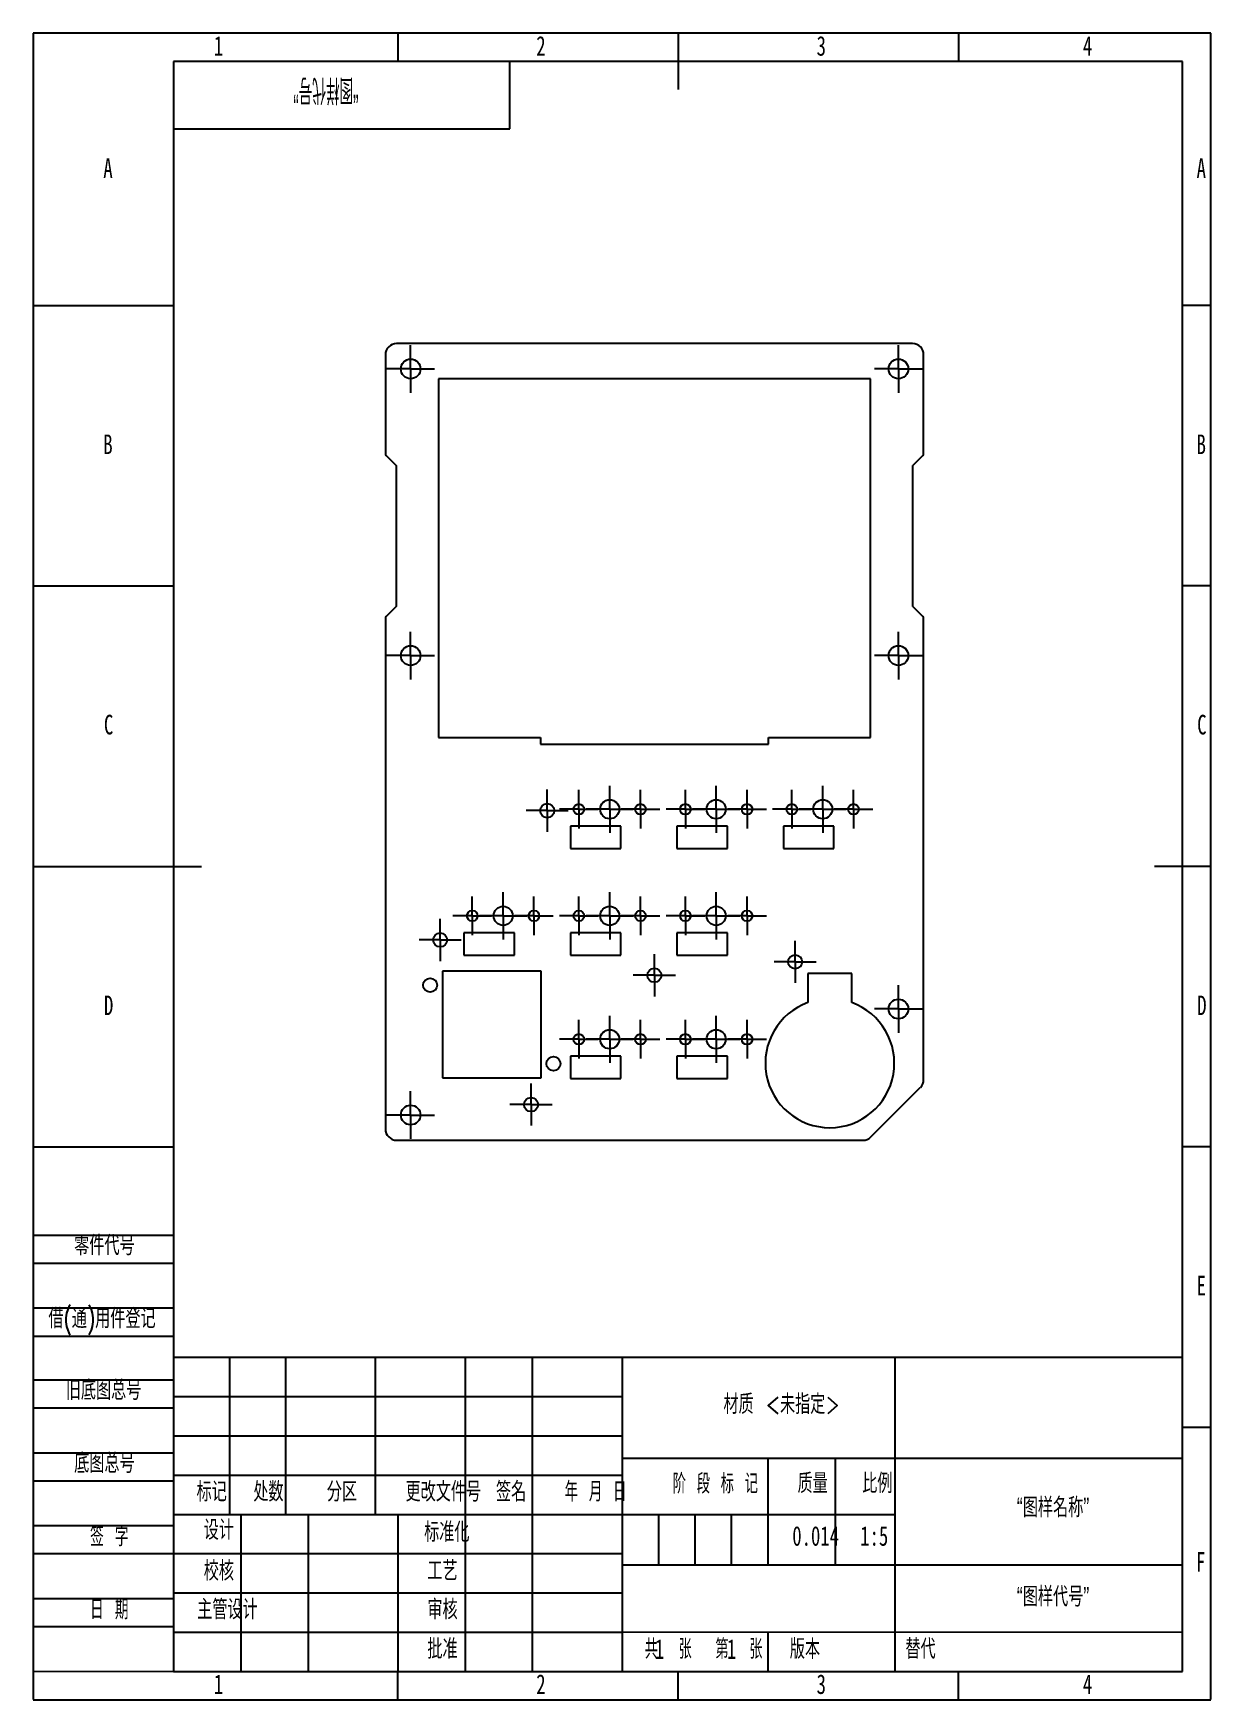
# Model space of a CAD drawing. Header units: millimetres. Extents: x 0 to 210, y 0 to 297.
import ezdxf

# ---------------------------------------------------------------- set-up
doc = ezdxf.new("R2010")
doc.units = ezdxf.units.MM
doc.layers.add('图框', color=7, linetype='Continuous')
doc.layers.add('尺寸', color=7, linetype='Continuous')
doc.styles.add('SLDTEXTSTYLE0', font='TXT', dxfattribs={"width": 0.7, "bigfont": 'bigfont'})
doc.styles.add('SLDTEXTSTYLE1', font='TXT', dxfattribs={"width": 0.62, "bigfont": 'bigfont'})
doc.styles.add('SLDTEXTSTYLE2', font='TXT', dxfattribs={"width": 0.614286, "bigfont": 'bigfont'})
doc.styles.add('SLDTEXTSTYLE3', font='TXT', dxfattribs={"width": 0.6, "bigfont": 'bigfont'})
doc.styles.add('SLDTEXTSTYLE4', font='TXT', dxfattribs={"width": 0.633333, "bigfont": 'bigfont'})
doc.styles.add('SLDTEXTSTYLE5', font='TXT', dxfattribs={"width": 0.7})
doc.styles.add('SLDTEXTSTYLE6', font='TXT', dxfattribs={"width": 0.49, "bigfont": 'bigfont'})

# ---------------------------------------------------------------- blocks, each defined once
blk = doc.blocks.new('SW_CENTERMARKSYMBOL_0')
at = {"layer": '尺寸', "color": 0}
for p, q in [((0, 2.5), (0, 3.45)), ((-2.5, 0), (-3.45, 0)), ((0, 0), (-2.5, 0)), ((0, 0), (0, 2.5)), ((0, 0), (0, -2.5)), ((0, 0), (2.5, 0)), ((2.5, 0), (3.45, 0)), ((0, -2.5), (0, -3.45))]:
    blk.add_line(p, q, dxfattribs=at)
blk = doc.blocks.new('SW_CENTERMARKSYMBOL_1')
at = {"layer": '尺寸', "color": 0}
for p, q in [((0, 2.5), (0, 4.2)), ((-2.5, 0), (-4.2, 0)), ((0, 0), (-2.5, 0)), ((0, 0), (0, 2.5)), ((0, 0), (0, -2.5)), ((0, 0), (2.5, 0)), ((2.5, 0), (4.2, 0)), ((0, -2.5), (0, -4.2))]:
    blk.add_line(p, q, dxfattribs=at)
blk = doc.blocks.new('SW_CENTERMARKSYMBOL_2')
at = {"layer": '尺寸', "color": 0}
for p, q in [((0, 2.5), (0, 3.45)), ((-2.5, 0), (-3.45, 0)), ((0, 0), (-2.5, 0)), ((0, 0), (0, 2.5)), ((0, 0), (0, -2.5)), ((0, 0), (2.5, 0)), ((2.5, 0), (3.45, 0)), ((0, -2.5), (0, -3.45))]:
    blk.add_line(p, q, dxfattribs=at)
blk = doc.blocks.new('SW_CENTERMARKSYMBOL_3')
at = {"layer": '尺寸', "color": 0}
for p, q in [((0, 2.5), (0, 3.45)), ((-2.5, 0), (-3.45, 0)), ((0, 0), (-2.5, 0)), ((0, 0), (0, 2.5)), ((0, 0), (0, -2.5)), ((0, 0), (2.5, 0)), ((2.5, 0), (3.45, 0)), ((0, -2.5), (0, -3.45))]:
    blk.add_line(p, q, dxfattribs=at)
blk = doc.blocks.new('SW_CENTERMARKSYMBOL_4')
at = {"layer": '尺寸', "color": 0}
for p, q in [((0, 2.5), (0, 4.2)), ((-2.5, 0), (-4.2, 0)), ((0, 0), (-2.5, 0)), ((0, 0), (0, 2.5)), ((0, 0), (0, -2.5)), ((0, 0), (2.5, 0)), ((2.5, 0), (4.2, 0)), ((0, -2.5), (0, -4.2))]:
    blk.add_line(p, q, dxfattribs=at)
blk = doc.blocks.new('SW_CENTERMARKSYMBOL_5')
at = {"layer": '尺寸', "color": 0}
for p, q in [((0, 2.5), (0, 3.45)), ((-2.5, 0), (-3.45, 0)), ((0, 0), (-2.5, 0)), ((0, 0), (0, 2.5)), ((0, 0), (0, -2.5)), ((0, 0), (2.5, 0)), ((2.5, 0), (3.45, 0)), ((0, -2.5), (0, -3.45))]:
    blk.add_line(p, q, dxfattribs=at)
blk = doc.blocks.new('SW_CENTERMARKSYMBOL_6')
at = {"layer": '尺寸', "color": 0}
for p, q in [((0, 2.5), (0, 3.45)), ((-2.5, 0), (-3.45, 0)), ((0, 0), (-2.5, 0)), ((0, 0), (0, 2.5)), ((0, 0), (0, -2.5)), ((0, 0), (2.5, 0)), ((2.5, 0), (3.45, 0)), ((0, -2.5), (0, -3.45))]:
    blk.add_line(p, q, dxfattribs=at)
blk = doc.blocks.new('SW_CENTERMARKSYMBOL_7')
at = {"layer": '尺寸', "color": 0}
for p, q in [((0, 2.5), (0, 4.2)), ((-2.5, 0), (-4.2, 0)), ((0, 0), (-2.5, 0)), ((0, 0), (0, 2.5)), ((0, 0), (0, -2.5)), ((0, 0), (2.5, 0)), ((2.5, 0), (4.2, 0)), ((0, -2.5), (0, -4.2))]:
    blk.add_line(p, q, dxfattribs=at)
blk = doc.blocks.new('SW_CENTERMARKSYMBOL_8')
at = {"layer": '尺寸', "color": 0}
for p, q in [((0, 2.5), (0, 3.45)), ((-2.5, 0), (-3.45, 0)), ((0, 0), (-2.5, 0)), ((0, 0), (0, 2.5)), ((0, 0), (0, -2.5)), ((0, 0), (2.5, 0)), ((2.5, 0), (3.45, 0)), ((0, -2.5), (0, -3.45))]:
    blk.add_line(p, q, dxfattribs=at)
blk = doc.blocks.new('SW_CENTERMARKSYMBOL_9')
at = {"layer": '尺寸', "color": 0}
for p, q in [((0, 2.5), (0, 3.45)), ((-2.5, 0), (-3.45, 0)), ((0, 0), (-2.5, 0)), ((0, 0), (0, 2.5)), ((0, 0), (0, -2.5)), ((0, 0), (2.5, 0)), ((2.5, 0), (3.45, 0)), ((0, -2.5), (0, -3.45))]:
    blk.add_line(p, q, dxfattribs=at)
blk = doc.blocks.new('SW_CENTERMARKSYMBOL_10')
at = {"layer": '尺寸', "color": 0}
for p, q in [((0, 2.5), (0, 4.2)), ((-2.5, 0), (-4.2, 0)), ((0, 0), (-2.5, 0)), ((0, 0), (0, 2.5)), ((0, 0), (0, -2.5)), ((0, 0), (2.5, 0)), ((2.5, 0), (4.2, 0)), ((0, -2.5), (0, -4.2))]:
    blk.add_line(p, q, dxfattribs=at)
blk = doc.blocks.new('SW_CENTERMARKSYMBOL_11')
at = {"layer": '尺寸', "color": 0}
for p, q in [((0, 2.5), (0, 3.45)), ((-2.5, 0), (-3.45, 0)), ((0, 0), (-2.5, 0)), ((0, 0), (0, 2.5)), ((0, 0), (0, -2.5)), ((0, 0), (2.5, 0)), ((2.5, 0), (3.45, 0)), ((0, -2.5), (0, -3.45))]:
    blk.add_line(p, q, dxfattribs=at)
blk = doc.blocks.new('SW_CENTERMARKSYMBOL_12')
at = {"layer": '尺寸', "color": 0}
for p, q in [((0, 2.5), (0, 3.45)), ((-2.5, 0), (-3.45, 0)), ((0, 0), (-2.5, 0)), ((0, 0), (0, 2.5)), ((0, 0), (0, -2.5)), ((0, 0), (2.5, 0)), ((2.5, 0), (3.45, 0)), ((0, -2.5), (0, -3.45))]:
    blk.add_line(p, q, dxfattribs=at)
blk = doc.blocks.new('SW_CENTERMARKSYMBOL_13')
at = {"layer": '尺寸', "color": 0}
for p, q in [((0, 2.5), (0, 4.2)), ((-2.5, 0), (-4.2, 0)), ((0, 0), (-2.5, 0)), ((0, 0), (0, 2.5)), ((0, 0), (0, -2.5)), ((0, 0), (2.5, 0)), ((2.5, 0), (4.2, 0)), ((0, -2.5), (0, -4.2))]:
    blk.add_line(p, q, dxfattribs=at)
blk = doc.blocks.new('SW_CENTERMARKSYMBOL_14')
at = {"layer": '尺寸', "color": 0}
for p, q in [((0, 2.5), (0, 3.45)), ((-2.5, 0), (-3.45, 0)), ((0, 0), (-2.5, 0)), ((0, 0), (0, 2.5)), ((0, 0), (0, -2.5)), ((0, 0), (2.5, 0)), ((2.5, 0), (3.45, 0)), ((0, -2.5), (0, -3.45))]:
    blk.add_line(p, q, dxfattribs=at)
blk = doc.blocks.new('SW_CENTERMARKSYMBOL_15')
at = {"layer": '尺寸', "color": 0}
for p, q in [((0, 2.5), (0, 3.45)), ((-2.5, 0), (-3.45, 0)), ((0, 0), (-2.5, 0)), ((0, 0), (0, 2.5)), ((0, 0), (0, -2.5)), ((0, 0), (2.5, 0)), ((2.5, 0), (3.45, 0)), ((0, -2.5), (0, -3.45))]:
    blk.add_line(p, q, dxfattribs=at)
blk = doc.blocks.new('SW_CENTERMARKSYMBOL_16')
at = {"layer": '尺寸', "color": 0}
for p, q in [((0, 2.5), (0, 4.2)), ((-2.5, 0), (-4.2, 0)), ((0, 0), (-2.5, 0)), ((0, 0), (0, 2.5)), ((0, 0), (0, -2.5)), ((0, 0), (2.5, 0)), ((2.5, 0), (4.2, 0)), ((0, -2.5), (0, -4.2))]:
    blk.add_line(p, q, dxfattribs=at)
blk = doc.blocks.new('SW_CENTERMARKSYMBOL_17')
at = {"layer": '尺寸', "color": 0}
for p, q in [((0, 2.5), (0, 3.45)), ((-2.5, 0), (-3.45, 0)), ((0, 0), (-2.5, 0)), ((0, 0), (0, 2.5)), ((0, 0), (0, -2.5)), ((0, 0), (2.5, 0)), ((2.5, 0), (3.45, 0)), ((0, -2.5), (0, -3.45))]:
    blk.add_line(p, q, dxfattribs=at)
blk = doc.blocks.new('SW_CENTERMARKSYMBOL_18')
at = {"layer": '尺寸', "color": 0}
for p, q in [((0, 2.5), (0, 3.45)), ((-2.5, 0), (-3.45, 0)), ((0, 0), (-2.5, 0)), ((0, 0), (0, 2.5)), ((0, 0), (0, -2.5)), ((0, 0), (2.5, 0)), ((2.5, 0), (3.45, 0)), ((0, -2.5), (0, -3.45))]:
    blk.add_line(p, q, dxfattribs=at)
blk = doc.blocks.new('SW_CENTERMARKSYMBOL_19')
at = {"layer": '尺寸', "color": 0}
for p, q in [((0, 2.5), (0, 4.2)), ((-2.5, 0), (-4.2, 0)), ((0, 0), (-2.5, 0)), ((0, 0), (0, 2.5)), ((0, 0), (0, -2.5)), ((0, 0), (2.5, 0)), ((2.5, 0), (4.2, 0)), ((0, -2.5), (0, -4.2))]:
    blk.add_line(p, q, dxfattribs=at)
blk = doc.blocks.new('SW_CENTERMARKSYMBOL_20')
at = {"layer": '尺寸', "color": 0}
for p, q in [((0, 2.5), (0, 3.45)), ((-2.5, 0), (-3.45, 0)), ((0, 0), (-2.5, 0)), ((0, 0), (0, 2.5)), ((0, 0), (0, -2.5)), ((0, 0), (2.5, 0)), ((2.5, 0), (3.45, 0)), ((0, -2.5), (0, -3.45))]:
    blk.add_line(p, q, dxfattribs=at)
blk = doc.blocks.new('SW_CENTERMARKSYMBOL_21')
at = {"layer": '尺寸', "color": 0}
for p, q in [((0, 2.5), (0, 3.45)), ((-2.5, 0), (-3.45, 0)), ((0, 0), (-2.5, 0)), ((0, 0), (0, 2.5)), ((0, 0), (0, -2.5)), ((0, 0), (2.5, 0)), ((2.5, 0), (3.45, 0)), ((0, -2.5), (0, -3.45))]:
    blk.add_line(p, q, dxfattribs=at)
blk = doc.blocks.new('SW_CENTERMARKSYMBOL_22')
at = {"layer": '尺寸', "color": 0}
for p, q in [((0, 2.5), (0, 4.2)), ((-2.5, 0), (-4.2, 0)), ((0, 0), (-2.5, 0)), ((0, 0), (0, 2.5)), ((0, 0), (0, -2.5)), ((0, 0), (2.5, 0)), ((2.5, 0), (4.2, 0)), ((0, -2.5), (0, -4.2))]:
    blk.add_line(p, q, dxfattribs=at)
blk = doc.blocks.new('SW_CENTERMARKSYMBOL_23')
at = {"layer": '尺寸', "color": 0}
for p, q in [((0, 2.5), (0, 3.45)), ((-2.5, 0), (-3.45, 0)), ((0, 0), (-2.5, 0)), ((0, 0), (0, 2.5)), ((0, 0), (0, -2.5)), ((0, 0), (2.5, 0)), ((2.5, 0), (3.45, 0)), ((0, -2.5), (0, -3.45))]:
    blk.add_line(p, q, dxfattribs=at)
blk = doc.blocks.new('SW_CENTERMARKSYMBOL_24')
at = {"layer": '尺寸', "color": 0}
for p, q in [((0, 2.5), (0, 3.75)), ((-2.5, 0), (-3.75, 0)), ((0, 0), (-2.5, 0)), ((0, 0), (0, 2.5)), ((0, 0), (0, -2.5)), ((0, 0), (2.5, 0)), ((2.5, 0), (3.75, 0)), ((0, -2.5), (0, -3.75))]:
    blk.add_line(p, q, dxfattribs=at)
blk = doc.blocks.new('SW_CENTERMARKSYMBOL_25')
at = {"layer": '尺寸', "color": 0}
for p, q in [((0, 2.5), (0, 3.75)), ((-2.5, 0), (-3.75, 0)), ((0, 0), (-2.5, 0)), ((0, 0), (0, 2.5)), ((0, 0), (0, -2.5)), ((0, 0), (2.5, 0)), ((2.5, 0), (3.75, 0)), ((0, -2.5), (0, -3.75))]:
    blk.add_line(p, q, dxfattribs=at)
blk = doc.blocks.new('SW_CENTERMARKSYMBOL_26')
at = {"layer": '尺寸', "color": 0}
for p, q in [((0, 2.5), (0, 3.75)), ((-2.5, 0), (-3.75, 0)), ((0, 0), (-2.5, 0)), ((0, 0), (0, 2.5)), ((0, 0), (0, -2.5)), ((0, 0), (2.5, 0)), ((2.5, 0), (3.75, 0)), ((0, -2.5), (0, -3.75))]:
    blk.add_line(p, q, dxfattribs=at)
blk = doc.blocks.new('SW_CENTERMARKSYMBOL_27')
at = {"layer": '尺寸', "color": 0}
for p, q in [((0, 2.5), (0, 3.75)), ((-2.5, 0), (-3.75, 0)), ((0, 0), (-2.5, 0)), ((0, 0), (0, 2.5)), ((0, 0), (0, -2.5)), ((0, 0), (2.5, 0)), ((2.5, 0), (3.75, 0)), ((0, -2.5), (0, -3.75))]:
    blk.add_line(p, q, dxfattribs=at)
blk = doc.blocks.new('SW_CENTERMARKSYMBOL_28')
at = {"layer": '尺寸', "color": 0}
for p, q in [((0, 2.5), (0, 3.75)), ((-2.5, 0), (-3.75, 0)), ((0, 0), (-2.5, 0)), ((0, 0), (0, 2.5)), ((0, 0), (0, -2.5)), ((0, 0), (2.5, 0)), ((2.5, 0), (3.75, 0)), ((0, -2.5), (0, -3.75))]:
    blk.add_line(p, q, dxfattribs=at)
blk = doc.blocks.new('SW_CENTERMARKSYMBOL_29')
at = {"layer": '尺寸', "color": 0}
for p, q in [((0, 2.5), (0, 4.25)), ((-2.5, 0), (-4.25, 0)), ((0, 0), (-2.5, 0)), ((0, 0), (0, 2.5)), ((0, 0), (0, -2.5)), ((0, 0), (2.5, 0)), ((2.5, 0), (4.25, 0)), ((0, -2.5), (0, -4.25))]:
    blk.add_line(p, q, dxfattribs=at)
blk = doc.blocks.new('SW_CENTERMARKSYMBOL_30')
at = {"layer": '尺寸', "color": 0}
for p, q in [((0, 2.5), (0, 4.25)), ((-2.5, 0), (-4.25, 0)), ((0, 0), (-2.5, 0)), ((0, 0), (0, 2.5)), ((0, 0), (0, -2.5)), ((0, 0), (2.5, 0)), ((2.5, 0), (4.25, 0)), ((0, -2.5), (0, -4.25))]:
    blk.add_line(p, q, dxfattribs=at)
blk = doc.blocks.new('SW_CENTERMARKSYMBOL_31')
at = {"layer": '尺寸', "color": 0}
for p, q in [((0, 2.5), (0, 4.25)), ((-2.5, 0), (-4.25, 0)), ((0, 0), (-2.5, 0)), ((0, 0), (0, 2.5)), ((0, 0), (0, -2.5)), ((0, 0), (2.5, 0)), ((2.5, 0), (4.25, 0)), ((0, -2.5), (0, -4.25))]:
    blk.add_line(p, q, dxfattribs=at)
blk = doc.blocks.new('SW_CENTERMARKSYMBOL_32')
at = {"layer": '尺寸', "color": 0}
for p, q in [((0, 2.5), (0, 4.25)), ((-2.5, 0), (-4.25, 0)), ((0, 0), (-2.5, 0)), ((0, 0), (0, 2.5)), ((0, 0), (0, -2.5)), ((0, 0), (2.5, 0)), ((2.5, 0), (4.25, 0)), ((0, -2.5), (0, -4.25))]:
    blk.add_line(p, q, dxfattribs=at)
blk = doc.blocks.new('SW_CENTERMARKSYMBOL_33')
at = {"layer": '尺寸', "color": 0}
for p, q in [((0, 2.5), (0, 4.25)), ((-2.5, 0), (-4.25, 0)), ((0, 0), (-2.5, 0)), ((0, 0), (0, 2.5)), ((0, 0), (0, -2.5)), ((0, 0), (2.5, 0)), ((2.5, 0), (4.25, 0)), ((0, -2.5), (0, -4.25))]:
    blk.add_line(p, q, dxfattribs=at)
blk = doc.blocks.new('SW_CENTERMARKSYMBOL_34')
at = {"layer": '尺寸', "color": 0}
for p, q in [((0, 2.5), (0, 4.25)), ((-2.5, 0), (-4.25, 0)), ((0, 0), (-2.5, 0)), ((0, 0), (0, 2.5)), ((0, 0), (0, -2.5)), ((0, 0), (2.5, 0)), ((2.5, 0), (4.25, 0)), ((0, -2.5), (0, -4.25))]:
    blk.add_line(p, q, dxfattribs=at)

msp = doc.modelspace()

# ---------------------------------------------------------------- linework, layer by layer
at = {"color": 7, "linetype": 'Continuous', "lineweight": 25}
for p, q in [((156.8, 241.69), (64.8, 241.69)), ((62.8, 239.69), (62.8, 222.1)), ((158.8, 222.1), (158.8, 239.69)), ((149.35, 235.39), (72.25, 235.39)), ((72.25, 235.39), (72.25, 171.49)), ((149.35, 171.49), (149.35, 235.39)), ((62.94, 221.75), (64.65, 220.04)), ((156.94, 220.04), (158.65, 221.75)), ((64.8, 195.1), (64.8, 219.69)), ((156.8, 219.69), (156.8, 195.1)), ((64.65, 194.75), (62.94, 193.04)), ((158.65, 193.04), (156.94, 194.75)), ((62.8, 192.69), (62.8, 101.69)), ((158.8, 110.52), (158.8, 192.69)), ((72.25, 171.49), (90.45, 171.49)), ((90.45, 171.49), (90.45, 170.29)), ((90.45, 170.29), (131.15, 170.29)), ((131.15, 170.29), (131.15, 171.49)), ((131.15, 171.49), (149.35, 171.49)), ((104.8, 155.69), (95.8, 155.69)), ((95.8, 155.69), (95.8, 151.69)), ((104.8, 151.69), (104.8, 155.69)), ((123.8, 155.69), (114.8, 155.69)), ((114.8, 155.69), (114.8, 151.69)), ((123.8, 151.69), (123.8, 155.69)), ((142.8, 155.69), (133.8, 155.69)), ((133.8, 155.69), (133.8, 151.69)), ((142.8, 151.69), (142.8, 155.69)), ((95.8, 151.69), (104.8, 151.69)), ((114.8, 151.69), (123.8, 151.69)), ((133.8, 151.69), (142.8, 151.69)), ((85.8, 136.69), (76.8, 136.69)), ((76.8, 136.69), (76.8, 132.69)), ((85.8, 132.69), (85.8, 136.69)), ((104.8, 136.69), (95.8, 136.69)), ((95.8, 136.69), (95.8, 132.69)), ((104.8, 132.69), (104.8, 136.69)), ((123.8, 136.69), (114.8, 136.69)), ((114.8, 136.69), (114.8, 132.69)), ((123.8, 132.69), (123.8, 136.69)), ((76.8, 132.69), (85.8, 132.69)), ((95.8, 132.69), (104.8, 132.69)), ((114.8, 132.69), (123.8, 132.69)), ((90.57, 129.84), (72.97, 129.84)), ((72.97, 129.84), (72.97, 110.84)), ((90.57, 110.84), (90.57, 129.84)), ((138.17, 129.43), (138.17, 124.25)), ((145.97, 129.43), (138.17, 129.43)), ((145.97, 124.25), (145.97, 129.43)), ((104.8, 114.69), (95.8, 114.69)), ((95.8, 114.69), (95.8, 110.69)), ((104.8, 110.69), (104.8, 114.69)), ((123.8, 114.69), (114.8, 114.69)), ((114.8, 114.69), (114.8, 110.69)), ((123.8, 110.69), (123.8, 114.69)), ((72.97, 110.84), (90.57, 110.84)), ((95.8, 110.69), (104.8, 110.69)), ((114.8, 110.69), (123.8, 110.69)), ((149.38, 100.28), (158.21, 109.11)), ((64.8, 99.69), (147.97, 99.69))]:
    msp.add_line(p, q, dxfattribs=at)
for centre, radius in [((67.3, 237.19), 1.75), ((154.3, 237.19), 1.75), ((67.3, 186.09), 1.75), ((154.3, 186.09), 1.75), ((91.67, 158.44), 1.25), ((97.3, 158.69), 0.95), ((102.8, 158.69), 1.7), ((108.3, 158.69), 0.95), ((116.3, 158.69), 0.95), ((121.8, 158.69), 1.7), ((127.3, 158.69), 0.95), ((135.3, 158.69), 0.95), ((140.8, 158.69), 1.7), ((146.3, 158.69), 0.95), ((78.3, 139.69), 0.95), ((83.8, 139.69), 1.7), ((89.3, 139.69), 0.95), ((97.3, 139.69), 0.95), ((102.8, 139.69), 1.7), ((108.3, 139.69), 0.95), ((116.3, 139.69), 0.95), ((121.8, 139.69), 1.7), ((127.3, 139.69), 0.95), ((72.57, 135.39), 1.25), ((135.87, 131.49), 1.25), ((70.77, 127.34), 1.25), ((110.77, 129.09), 1.25), ((154.3, 123.09), 1.75), ((102.8, 117.69), 1.7), ((121.8, 117.69), 1.7), ((97.3, 117.69), 0.95), ((108.3, 117.69), 0.95), ((116.3, 117.69), 0.95), ((127.3, 117.69), 0.95), ((92.77, 113.34), 1.25), ((88.77, 106.04), 1.25), ((67.3, 104.19), 1.75)]:
    msp.add_circle(centre, radius, dxfattribs=at)
for centre, radius, start, end in [((64.8, 239.69), 2, 90, 180), ((156.8, 239.69), 2, 0, 90), ((63.3, 222.1), 0.5, 180, 225), ((64.3, 219.69), 0.5, 0, 45), ((157.3, 219.69), 0.5, 135, 180), ((158.3, 222.1), 0.5, 315, 0), ((64.3, 195.1), 0.5, 315, 0), ((157.3, 195.1), 0.5, 180, 225), ((63.3, 192.69), 0.5, 135, 180), ((158.3, 192.69), 0.5, 0, 45), ((142.07, 113.43), 11.5, 109.8239, 70.1761), ((156.8, 110.52), 2, 315, 0), ((64.8, 101.69), 2, 180, 270), ((147.97, 101.69), 2, 270, 315)]:
    msp.add_arc(centre, radius, start, end, dxfattribs=at)
at = {"layer": '图框'}
for p, q in [((210, 297), (0, 297)), ((0, 297), (0, 0)), ((65, 297), (65, 292)), ((165, 297), (165, 292)), ((210, 0), (210, 297)), ((0, 248.5), (25, 248.5)), ((210, 248.5), (205, 248.5)), ((0, 198.5), (25, 198.5)), ((210, 198.5), (205, 198.5)), ((0, 98.5), (25, 98.5)), ((210, 98.5), (205, 98.5)), ((0, 82.79), (25, 82.79)), ((0, 77.79), (25, 77.79)), ((0, 69.79), (25, 69.79)), ((0, 64.79), (25, 64.79)), ((25.01, 61.02), (25, 5.02)), ((0, 57), (25, 57)), ((25, 54), (105, 54)), ((0, 52), (25, 52)), ((210, 48.5), (205, 48.5)), ((25, 47), (105, 47)), ((0, 44), (25, 44)), ((0, 39), (25, 39)), ((111.5, 33), (111.5, 24)), ((118, 33), (118, 24)), ((124.5, 33), (124.5, 24)), ((0, 31), (25, 31)), ((0, 26), (25, 26)), ((0, 18), (25, 18)), ((0, 13), (25, 13)), ((0, 5.03), (25, 5.02)), ((65, -0.03), (65, 4.97)), ((153.69, 5), (153.69, 4.99)), ((165, -0.03), (165, 4.98)), ((0, -0.03), (210, -0.03))]:
    msp.add_line(p, q, dxfattribs=at)
at = {"layer": '图框', "lineweight": 25}
for p, q in [((115, 297), (115, 287)), ((205, 292), (25, 292)), ((25, 292), (25, 5)), ((85, 280), (85, 292)), ((205, 4.97), (205, 292)), ((25, 280), (85, 280)), ((0, 148.5), (30, 148.5)), ((210, 148.5), (200, 148.5)), ((25, 61), (205, 61)), ((35, 61), (35, 33)), ((45, 61), (45, 33)), ((61, 61), (61, 33)), ((77, 61), (77, 5)), ((89, 61), (89, 5)), ((105, 61), (105, 5)), ((153.69, 60.99), (153.69, 5)), ((105, 43), (205, 43)), ((131, 43), (131, 24)), ((143, 43), (143, 24)), ((25, 40), (105, 40)), ((25, 33), (105, 33)), ((37, 33), (37, 5)), ((49, 33), (49, 5)), ((65, 32.97), (65, 4.97)), ((105.01, 32.99), (153.69, 32.99)), ((25, 26), (105, 26)), ((105, 24), (205, 24)), ((25, 19), (105, 19)), ((25, 12.02), (105, 12.02)), ((105, 12.02), (205, 12.05)), ((131, 12.03), (131, 4.99)), ((25, 5.02), (205, 4.97)), ((115, -0.03), (115, 5))]:
    msp.add_line(p, q, dxfattribs=at)

# ---------------------------------------------------------------- block references
at = {"layer": '尺寸'}
for name, p in [('SW_CENTERMARKSYMBOL_32', (67.3, 237.19)), ('SW_CENTERMARKSYMBOL_31', (154.3, 237.19)), ('SW_CENTERMARKSYMBOL_33', (67.3, 186.09)), ('SW_CENTERMARKSYMBOL_30', (154.3, 186.09)), ('SW_CENTERMARKSYMBOL_28', (91.67, 158.44)), ('SW_CENTERMARKSYMBOL_9', (97.3, 158.69)), ('SW_CENTERMARKSYMBOL_10', (102.8, 158.69)), ('SW_CENTERMARKSYMBOL_11', (108.3, 158.69)), ('SW_CENTERMARKSYMBOL_18', (116.3, 158.69)), ('SW_CENTERMARKSYMBOL_19', (121.8, 158.69)), ('SW_CENTERMARKSYMBOL_20', (127.3, 158.69)), ('SW_CENTERMARKSYMBOL_21', (135.3, 158.69)), ('SW_CENTERMARKSYMBOL_22', (140.8, 158.69)), ('SW_CENTERMARKSYMBOL_23', (146.3, 158.69)), ('SW_CENTERMARKSYMBOL_6', (78.3, 139.69)), ('SW_CENTERMARKSYMBOL_7', (83.8, 139.69)), ('SW_CENTERMARKSYMBOL_8', (89.3, 139.69)), ('SW_CENTERMARKSYMBOL_0', (97.3, 139.69)), ('SW_CENTERMARKSYMBOL_1', (102.8, 139.69)), ('SW_CENTERMARKSYMBOL_2', (108.3, 139.69)), ('SW_CENTERMARKSYMBOL_3', (116.3, 139.69)), ('SW_CENTERMARKSYMBOL_4', (121.8, 139.69)), ('SW_CENTERMARKSYMBOL_5', (127.3, 139.69)), ('SW_CENTERMARKSYMBOL_24', (72.57, 135.39)), ('SW_CENTERMARKSYMBOL_26', (135.87, 131.49)), ('SW_CENTERMARKSYMBOL_25', (110.77, 129.09)), ('SW_CENTERMARKSYMBOL_29', (154.3, 123.09)), ('SW_CENTERMARKSYMBOL_13', (102.8, 117.69)), ('SW_CENTERMARKSYMBOL_16', (121.8, 117.69)), ('SW_CENTERMARKSYMBOL_12', (97.3, 117.69)), ('SW_CENTERMARKSYMBOL_14', (108.3, 117.69)), ('SW_CENTERMARKSYMBOL_15', (116.3, 117.69)), ('SW_CENTERMARKSYMBOL_17', (127.3, 117.69)), ('SW_CENTERMARKSYMBOL_34', (67.3, 104.19)), ('SW_CENTERMARKSYMBOL_27', (88.77, 106.04))]:
    msp.add_blockref(name, p, dxfattribs=at)

# ---------------------------------------------------------------- texts
at = {"layer": '图框', "insert": (52.19, 284.61), "char_height": 4.5, "attachment_point": 2, "rotation": 180, "style": 'SLDTEXTSTYLE6'}
msp.add_mtext('“图样代号”', dxfattribs=at)
at = {"layer": '图框', "char_height": 3.5}
for s, insert, attachment_point, style in [('A', (13.32, 274.74), 2, 'SLDTEXTSTYLE5'), ('A', (208.32, 274.74), 2, 'SLDTEXTSTYLE5'), ('B', (13.32, 225.49), 2, 'SLDTEXTSTYLE5'), ('B', (208.32, 225.49), 2, 'SLDTEXTSTYLE5'), ('C', (13.43, 175.53), 2, 'SLDTEXTSTYLE5'), ('C', (208.43, 175.53), 2, 'SLDTEXTSTYLE5'), ('D', (13.43, 125.49), 2, 'SLDTEXTSTYLE5'), ('D', (208.43, 125.49), 2, 'SLDTEXTSTYLE5'), ('零件代号', (7.29, 82.7), 1, 'SLDTEXTSTYLE0'), ('E', (208.32, 75.53), 2, 'SLDTEXTSTYLE5'), ('借(通)用件登记', (2.7, 69.68), 1, 'SLDTEXTSTYLE0'), ('旧底图总号', (5.79, 56.91), 1, 'SLDTEXTSTYLE0'), ('底图总号', (7.29, 43.89), 1, 'SLDTEXTSTYLE0'), ('标记', (31.82, 38.79), 2, 'SLDTEXTSTYLE0'), ('处数', (41.94, 38.79), 2, 'SLDTEXTSTYLE0'), ('分区', (55.05, 38.79), 2, 'SLDTEXTSTYLE0'), ('更改文件号', (73.13, 38.79), 2, 'SLDTEXTSTYLE0'), ('签名', (85.22, 38.79), 2, 'SLDTEXTSTYLE0'), ('年 月 日', (100.29, 38.79), 2, 'SLDTEXTSTYLE1'), ('阶 段 标 记', (121.65, 40.22), 2, 'SLDTEXTSTYLE2'), ('质量', (139.01, 40.29), 2, 'SLDTEXTSTYLE0'), ('比例', (150.54, 40.29), 2, 'SLDTEXTSTYLE0'), ('签 字', (13.55, 30.81), 2, 'SLDTEXTSTYLE4'), ('设计', (33.09, 31.97), 2, 'SLDTEXTSTYLE0'), ('标准化', (73.75, 31.59), 2, 'SLDTEXTSTYLE0'), ('0.014', (139.54, 30.91), 2, 'SLDTEXTSTYLE5'), ('1:5', (149.99, 30.91), 2, 'SLDTEXTSTYLE5'), ('校核', (33.09, 24.7), 2, 'SLDTEXTSTYLE0'), ('工艺', (72.98, 24.7), 2, 'SLDTEXTSTYLE0'), ('F', (208.22, 26.28), 2, 'SLDTEXTSTYLE5'), ('日 期', (13.55, 17.79), 2, 'SLDTEXTSTYLE4'), ('主管设计', (34.62, 17.79), 2, 'SLDTEXTSTYLE0'), ('审核', (72.98, 17.8), 2, 'SLDTEXTSTYLE0'), ('批准', (72.98, 10.78), 2, 'SLDTEXTSTYLE0'), ('共  张', (113.25, 10.75), 2, 'SLDTEXTSTYLE3'), ('1', (110.85, 10.75), 1, 'SLDTEXTSTYLE5'), ('第  张', (125.86, 10.75), 2, 'SLDTEXTSTYLE3'), ('1', (123.72, 10.75), 1, 'SLDTEXTSTYLE5'), ('版本', (137.63, 10.75), 2, 'SLDTEXTSTYLE0'), ('替代', (155.55, 10.75), 1, 'SLDTEXTSTYLE0'), ('1', (33.04, 4.49), 2, 'SLDTEXTSTYLE5'), ('2', (90.54, 4.49), 2, 'SLDTEXTSTYLE5'), ('3', (140.54, 4.49), 2, 'SLDTEXTSTYLE5'), ('4', (188.04, 4.49), 2, 'SLDTEXTSTYLE5')]:
    msp.add_mtext(s, dxfattribs=dict(at, insert=insert, attachment_point=attachment_point, style=style))
at = {"layer": '尺寸', "char_height": 3.5, "attachment_point": 2}
for s, insert, style in [('1', (33.04, 296.51), 'SLDTEXTSTYLE5'), ('2', (90.54, 296.51), 'SLDTEXTSTYLE5'), ('3', (140.54, 296.51), 'SLDTEXTSTYLE5'), ('4', (188.04, 296.51), 'SLDTEXTSTYLE5'), ('材质 <未指定>', (133.44, 54.4), 'SLDTEXTSTYLE0'), ('“图样名称”', (181.88, 35.99), 'SLDTEXTSTYLE0'), ('“图样代号”', (181.88, 20.08), 'SLDTEXTSTYLE0')]:
    msp.add_mtext(s, dxfattribs=dict(at, insert=insert, style=style))

doc.saveas('drawing.dxf')
